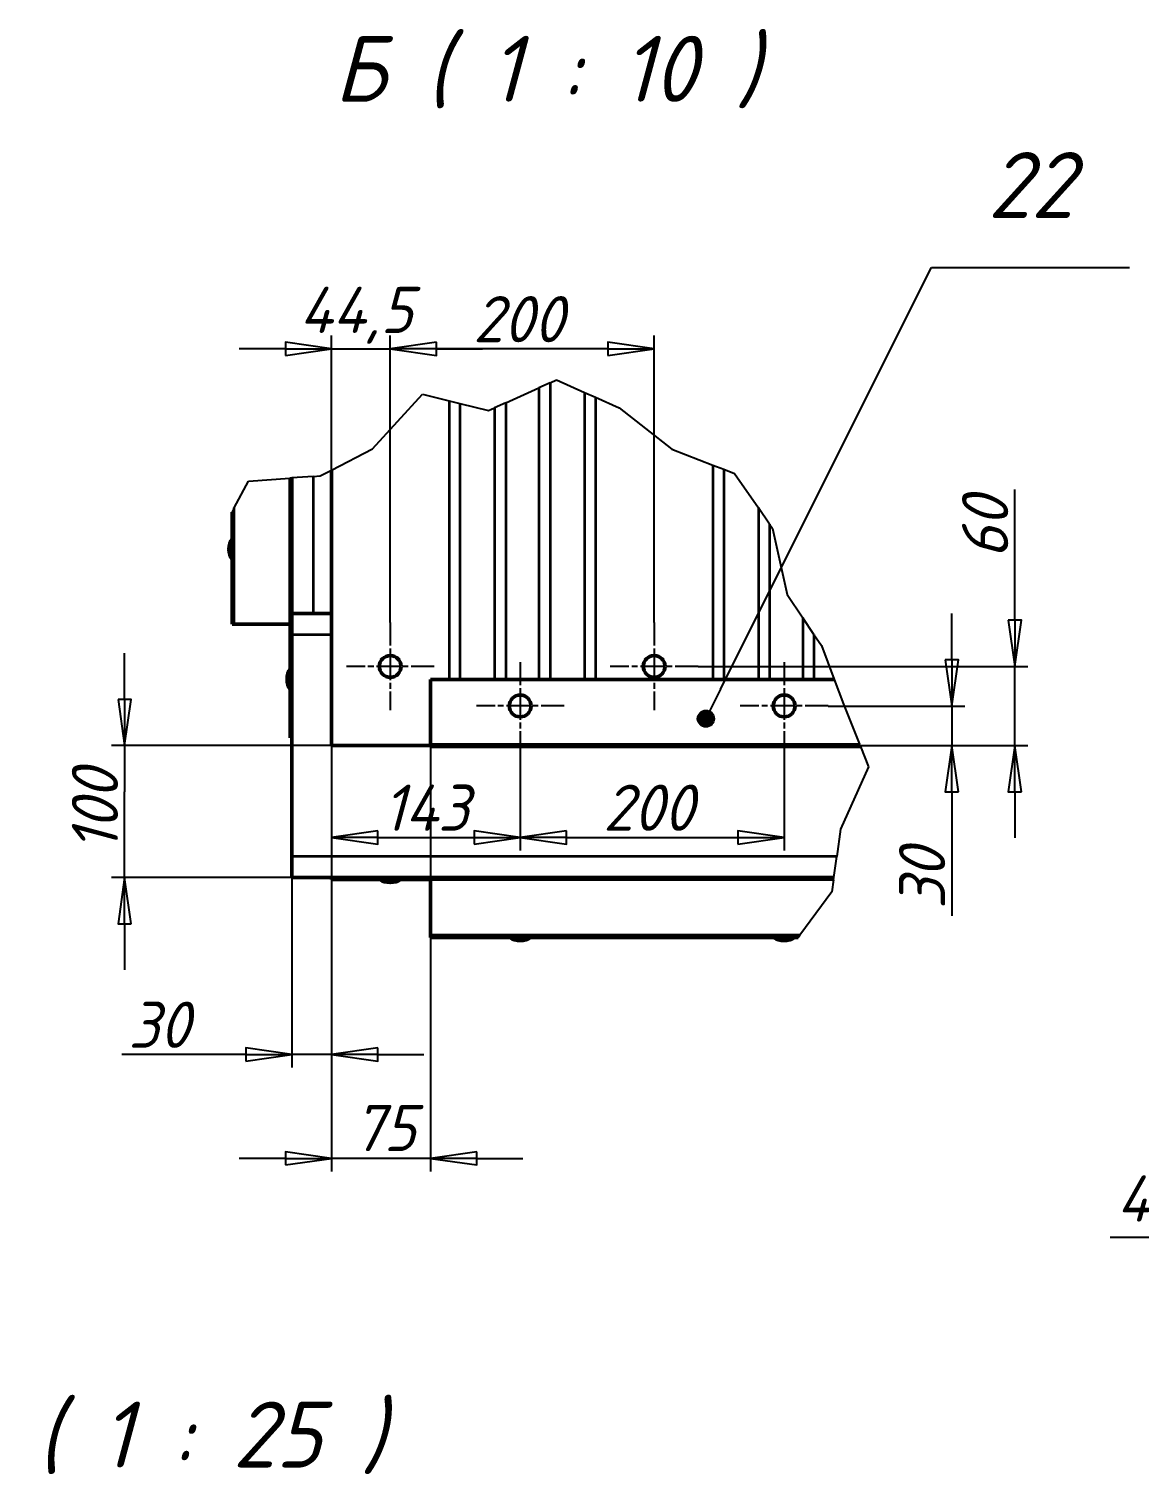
# Model space of a CAD drawing. Header units: millimetres. Extents: x 0 to 21025, y 0 to 14850.
# Drawn here: x 13338 to 15441, y 3913 to 6651 of the extents above; entities that cross this region are included whole.
import ezdxf

# ---------------------------------------------------------------- set-up
doc = ezdxf.new("R2010")
doc.units = ezdxf.units.MM
doc.header["$LTSCALE"] = 25
doc.linetypes.add('CHAIN', pattern=[0.7087, 0.4724, -0.0591, 0.1181, -0.0591])
for name, color, linetype, lineweight in [('Видимые тонкие (ГОСТ)', 7, 'Continuous', 35), ('Видимый контур (ГОСТ)', 7, 'Continuous', 50), ('Линия обрыва (ГОСТ)', 7, 'Continuous', 25), ('Маркер центра (ГОСТ)', 7, 'Continuous', 25), ('Обозначение (ГОСТ)', 7, 'Continuous', 25), ('Размер (ГОСТ)', 7, 'Continuous', 25)]:
    doc.layers.add(name, color=color, linetype=linetype, lineweight=lineweight)
doc.styles.add('Обычный текст (ГОСТ)', font='GOST Common Italic.ttf')
doc.styles.add('Увеличенный текст (ГОСТ)', font='GOST Common Italic.ttf')
doc.dimstyles.new('Обычный (ГОСТ)', dxfattribs={"dimscale": 25, "dimtxt": 3.5, "dimasz": 3.5, "dimexe": 1, "dimexo": 0, "dimgap": 0.5, "dimtad": 1, "dimrnd": 1e-08, "dimtxsty": 'Обычный текст (ГОСТ)', "dimblk": 'Filled-1', "dimcen": 0.09, "dimdle": 15, "dimclrd": 256, "dimclre": 256, "dimclrt": 256, "dimazin": 2, "dimtfac": 0.714286, "dimtdec": 3, "dimtmove": 0, "dimatfit": 3, "dimfxl": 1, "dimtolj": 1, "dimlwd": 25, "dimlwe": 25, "dimarcsym": 0})

# ---------------------------------------------------------------- blocks, each defined once
blk = doc.blocks.new('Filled-1')
at = {"color": 0}
for p, q in [((0, 0), (-1, 0.143)), ((-1, 0.143), (-1, -0.143)), ((-1, 0), (0, 0)), ((-1, -0.143), (0, 0))]:
    blk.add_line(p, q, dxfattribs=at)
at = {"color": 0, "flags": 128}
blk.add_lwpolyline([(-1, -0.143), (0, 0), (-1, 0.143), (-1, -0.143)], dxfattribs=at)
at = {"color": 0}
blk.add_solid([(-1, -0.143), (0, 0), (-1, 0.143), (-1, -0.143)], dxfattribs=at)
blk = doc.blocks.new('*D74')
at = {"layer": 'Defpoints', "color": 0, "linetype": 'Continuous', "transparency": 16777216}
for p in [(13911.3, 5293), (13836.3, 5083), (13836.3, 4708)]:
    blk.add_point(p, dxfattribs=at)
at = {"layer": 'Размер (ГОСТ)', "linetype": 'Continuous', "lineweight": 25, "transparency": 16777216}
for p, q in [((13911.3, 5293), (13911.3, 4683)), ((13836.3, 5083), (13836.3, 4683)), ((13748.8, 4708), (13513.9, 4708)), ((13911.3, 4708), (13836.3, 4708)), ((13998.8, 4708), (14086.3, 4708))]:
    blk.add_line(p, q, dxfattribs=at)
at = {"layer": 'Размер (ГОСТ)', "linetype": 'Continuous', "lineweight": 25, "transparency": 16777216, "xscale": 87.5, "yscale": 87.5, "zscale": 87.5}
blk.add_blockref('Filled-1', (13836.3, 4708), dxfattribs=at)
at = {"layer": 'Размер (ГОСТ)', "linetype": 'Continuous', "lineweight": 25, "transparency": 16777216, "xscale": 87.5, "yscale": 87.5, "zscale": 87.5, "rotation": 180}
blk.add_blockref('Filled-1', (13911.3, 4708), dxfattribs=at)
at = {"layer": 'Размер (ГОСТ)', "linetype": 'Continuous', "lineweight": 25, "transparency": 16777216, "insert": (13526.4, 4808), "char_height": 87.5, "attachment_point": 1, "style": 'Обычный текст (ГОСТ)'}
blk.add_mtext('\\A1;30', dxfattribs=at)
blk = doc.blocks.new('*D75')
at = {"layer": 'Defpoints', "color": 0, "linetype": 'Continuous', "transparency": 16777216}
for p in [(13911.3, 5293), (14098.8, 5295.5), (13911.3, 4511.2)]:
    blk.add_point(p, dxfattribs=at)
at = {"layer": 'Размер (ГОСТ)', "linetype": 'Continuous', "lineweight": 25, "transparency": 16777216}
for p, q in [((13911.3, 5293), (13911.3, 4486.2)), ((14098.8, 5295.5), (14098.8, 4486.2)), ((13823.8, 4511.2), (13736.3, 4511.2)), ((14098.8, 4511.2), (13911.3, 4511.2)), ((14186.3, 4511.2), (14273.8, 4511.2))]:
    blk.add_line(p, q, dxfattribs=at)
at = {"layer": 'Размер (ГОСТ)', "linetype": 'Continuous', "lineweight": 25, "transparency": 16777216, "xscale": 87.5, "yscale": 87.5, "zscale": 87.5}
blk.add_blockref('Filled-1', (13911.3, 4511.2), dxfattribs=at)
at = {"layer": 'Размер (ГОСТ)', "linetype": 'Continuous', "lineweight": 25, "transparency": 16777216, "xscale": 87.5, "yscale": 87.5, "zscale": 87.5, "rotation": 180}
blk.add_blockref('Filled-1', (14098.8, 4511.2), dxfattribs=at)
at = {"layer": 'Размер (ГОСТ)', "linetype": 'Continuous', "lineweight": 25, "transparency": 16777216, "insert": (13951.5, 4612.4), "char_height": 87.5, "attachment_point": 1, "style": 'Обычный текст (ГОСТ)'}
blk.add_mtext('\\A1;75', dxfattribs=at)
blk = doc.blocks.new('*D76')
at = {"layer": 'Defpoints', "color": 0, "linetype": 'Continuous', "transparency": 16777216}
for p in [(13519.3, 5293), (13911.3, 5293), (13836.3, 5043)]:
    blk.add_point(p, dxfattribs=at)
at = {"layer": 'Размер (ГОСТ)', "linetype": 'Continuous', "lineweight": 25, "transparency": 16777216}
for p, q in [((13519.3, 5380.5), (13519.3, 5468)), ((13911.3, 5293), (13494.3, 5293)), ((13519.3, 5293), (13519.3, 5205.5)), ((13519.3, 5130.5), (13519.3, 5205.5)), ((13519.3, 5043), (13519.3, 5130.5)), ((13836.3, 5043), (13494.3, 5043)), ((13519.3, 4955.5), (13519.3, 4868))]:
    blk.add_line(p, q, dxfattribs=at)
at = {"layer": 'Размер (ГОСТ)', "linetype": 'Continuous', "lineweight": 25, "transparency": 16777216, "xscale": 87.5, "yscale": 87.5, "zscale": 87.5}
for p, rotation in [((13519.3, 5293), 270), ((13519.3, 5043), 90)]:
    blk.add_blockref('Filled-1', p, dxfattribs=dict(at, rotation=rotation))
at = {"layer": 'Размер (ГОСТ)', "linetype": 'Continuous', "lineweight": 25, "transparency": 16777216, "insert": (13419.3, 5092.3), "char_height": 87.5, "attachment_point": 1, "rotation": 90, "style": 'Обычный текст (ГОСТ)'}
blk.add_mtext('\\A1;100', dxfattribs=at)
blk = doc.blocks.new('*D82')
at = {"layer": 'Defpoints', "color": 0, "linetype": 'Continuous', "transparency": 16777216}
for p in [(14022.6, 6044.5), (13911.3, 5815), (14022.6, 5526.2)]:
    blk.add_point(p, dxfattribs=at)
at = {"layer": 'Размер (ГОСТ)', "linetype": 'Continuous', "lineweight": 25, "transparency": 16777216}
for p, q in [((13911.3, 5815), (13911.3, 6069.5)), ((14022.6, 5526.2), (14022.6, 6069.5)), ((13823.8, 6044.5), (13736.3, 6044.5)), ((13911.3, 6044.5), (14022.6, 6044.5)), ((14110.1, 6044.5), (14197.6, 6044.5))]:
    blk.add_line(p, q, dxfattribs=at)
at = {"layer": 'Размер (ГОСТ)', "linetype": 'Continuous', "lineweight": 25, "transparency": 16777216, "xscale": 87.5, "yscale": 87.5, "zscale": 87.5}
blk.add_blockref('Filled-1', (13911.3, 6044.5), dxfattribs=at)
at = {"layer": 'Размер (ГОСТ)', "linetype": 'Continuous', "lineweight": 25, "transparency": 16777216, "xscale": 87.5, "yscale": 87.5, "zscale": 87.5, "rotation": 180}
blk.add_blockref('Filled-1', (14022.6, 6044.5), dxfattribs=at)
at = {"layer": 'Размер (ГОСТ)', "linetype": 'Continuous', "lineweight": 25, "transparency": 16777216, "insert": (13850.3, 6162), "char_height": 87.5, "attachment_point": 1, "style": 'Обычный текст (ГОСТ)'}
blk.add_mtext('\\A1;44,5', dxfattribs=at)
blk = doc.blocks.new('*D83')
at = {"layer": 'Defpoints', "color": 0, "linetype": 'Continuous', "transparency": 16777216}
for p in [(14022.6, 6044.5), (14022.6, 5526.2), (14522.6, 5526.2)]:
    blk.add_point(p, dxfattribs=at)
at = {"layer": 'Размер (ГОСТ)', "linetype": 'Continuous', "lineweight": 25, "transparency": 16777216}
for p, q in [((14022.6, 5526.2), (14022.6, 6069.5)), ((14522.6, 5526.2), (14522.6, 6069.5)), ((14435.1, 6044.5), (14110.1, 6044.5))]:
    blk.add_line(p, q, dxfattribs=at)
at = {"layer": 'Размер (ГОСТ)', "linetype": 'Continuous', "lineweight": 25, "transparency": 16777216, "xscale": 87.5, "yscale": 87.5, "zscale": 87.5, "rotation": 180}
blk.add_blockref('Filled-1', (14022.6, 6044.5), dxfattribs=at)
at = {"layer": 'Размер (ГОСТ)', "linetype": 'Continuous', "lineweight": 25, "transparency": 16777216, "xscale": 87.5, "yscale": 87.5, "zscale": 87.5}
blk.add_blockref('Filled-1', (14522.6, 6044.5), dxfattribs=at)
at = {"layer": 'Размер (ГОСТ)', "linetype": 'Continuous', "lineweight": 25, "transparency": 16777216, "insert": (14179.6, 6144.5), "char_height": 87.5, "attachment_point": 1, "style": 'Обычный текст (ГОСТ)'}
blk.add_mtext('\\A1;200', dxfattribs=at)
blk = doc.blocks.new('*D84')
at = {"layer": 'Defpoints', "color": 0, "linetype": 'Continuous', "transparency": 16777216}
for p in [(13911.3, 5293), (14268.8, 5284.9), (14268.8, 5119.1)]:
    blk.add_point(p, dxfattribs=at)
at = {"layer": 'Размер (ГОСТ)', "linetype": 'Continuous', "lineweight": 25, "transparency": 16777216}
for p, q in [((13911.3, 5293), (13911.3, 5094.1)), ((14268.8, 5284.9), (14268.8, 5094.1)), ((13998.8, 5119.1), (14181.3, 5119.1))]:
    blk.add_line(p, q, dxfattribs=at)
at = {"layer": 'Размер (ГОСТ)', "linetype": 'Continuous', "lineweight": 25, "transparency": 16777216, "xscale": 87.5, "yscale": 87.5, "zscale": 87.5, "rotation": 180}
blk.add_blockref('Filled-1', (13911.3, 5119.1), dxfattribs=at)
at = {"layer": 'Размер (ГОСТ)', "linetype": 'Continuous', "lineweight": 25, "transparency": 16777216, "xscale": 87.5, "yscale": 87.5, "zscale": 87.5}
blk.add_blockref('Filled-1', (14268.8, 5119.1), dxfattribs=at)
at = {"layer": 'Размер (ГОСТ)', "linetype": 'Continuous', "lineweight": 25, "transparency": 16777216, "insert": (14008.3, 5219.1), "char_height": 87.5, "attachment_point": 1, "style": 'Обычный текст (ГОСТ)'}
blk.add_mtext('\\A1;143', dxfattribs=at)
blk = doc.blocks.new('*D85')
at = {"layer": 'Defpoints', "color": 0, "linetype": 'Continuous', "transparency": 16777216}
for p in [(14268.8, 5284.9), (14768.8, 5284.9), (14768.8, 5119.1)]:
    blk.add_point(p, dxfattribs=at)
at = {"layer": 'Размер (ГОСТ)', "linetype": 'Continuous', "lineweight": 25, "transparency": 16777216}
for p, q in [((14268.8, 5284.9), (14268.8, 5094.1)), ((14768.8, 5284.9), (14768.8, 5094.1)), ((14356.3, 5119.1), (14681.3, 5119.1))]:
    blk.add_line(p, q, dxfattribs=at)
at = {"layer": 'Размер (ГОСТ)', "linetype": 'Continuous', "lineweight": 25, "transparency": 16777216, "xscale": 87.5, "yscale": 87.5, "zscale": 87.5, "rotation": 180}
blk.add_blockref('Filled-1', (14268.8, 5119.1), dxfattribs=at)
at = {"layer": 'Размер (ГОСТ)', "linetype": 'Continuous', "lineweight": 25, "transparency": 16777216, "xscale": 87.5, "yscale": 87.5, "zscale": 87.5}
blk.add_blockref('Filled-1', (14768.8, 5119.1), dxfattribs=at)
at = {"layer": 'Размер (ГОСТ)', "linetype": 'Continuous', "lineweight": 25, "transparency": 16777216, "insert": (14425.9, 5219.1), "char_height": 87.5, "attachment_point": 1, "style": 'Обычный текст (ГОСТ)'}
blk.add_mtext('\\A1;200', dxfattribs=at)
blk = doc.blocks.new('*D90')
at = {"layer": 'Defpoints', "color": 0, "linetype": 'Continuous', "transparency": 16777216}
for p in [(14852, 5368), (15086.4, 5368), (14098.8, 5293)]:
    blk.add_point(p, dxfattribs=at)
at = {"layer": 'Размер (ГОСТ)', "linetype": 'Continuous', "lineweight": 25, "transparency": 16777216}
for p, q in [((15086.4, 5455.5), (15086.4, 5543)), ((14852, 5368), (15111.4, 5368)), ((15086.4, 5368), (15086.4, 5293)), ((14098.8, 5293), (15111.4, 5293)), ((15086.4, 5205.5), (15086.4, 4970.6))]:
    blk.add_line(p, q, dxfattribs=at)
at = {"layer": 'Размер (ГОСТ)', "linetype": 'Continuous', "lineweight": 25, "transparency": 16777216, "xscale": 87.5, "yscale": 87.5, "zscale": 87.5}
for p, rotation in [((15086.4, 5368), 270), ((15086.4, 5293), 90)]:
    blk.add_blockref('Filled-1', p, dxfattribs=dict(at, rotation=rotation))
at = {"layer": 'Размер (ГОСТ)', "linetype": 'Continuous', "lineweight": 25, "transparency": 16777216, "insert": (14986.4, 4983.1), "char_height": 87.5, "attachment_point": 1, "rotation": 90, "style": 'Обычный текст (ГОСТ)'}
blk.add_mtext('\\A1;30', dxfattribs=at)
blk = doc.blocks.new('*D91')
at = {"layer": 'Defpoints', "color": 0, "linetype": 'Continuous', "transparency": 16777216}
for p in [(14605.7, 5443), (15205.8, 5443), (14098.8, 5293)]:
    blk.add_point(p, dxfattribs=at)
at = {"layer": 'Размер (ГОСТ)', "linetype": 'Continuous', "lineweight": 25, "transparency": 16777216}
for p, q in [((15205.8, 5530.5), (15205.8, 5778)), ((14605.7, 5443), (15230.8, 5443)), ((15205.8, 5293), (15205.8, 5443)), ((14098.8, 5293), (15230.8, 5293)), ((15205.8, 5205.5), (15205.8, 5118))]:
    blk.add_line(p, q, dxfattribs=at)
at = {"layer": 'Размер (ГОСТ)', "linetype": 'Continuous', "lineweight": 25, "transparency": 16777216, "xscale": 87.5, "yscale": 87.5, "zscale": 87.5}
for p, rotation in [((15205.8, 5443), 270), ((15205.8, 5293), 90)]:
    blk.add_blockref('Filled-1', p, dxfattribs=dict(at, rotation=rotation))
at = {"layer": 'Размер (ГОСТ)', "linetype": 'Continuous', "lineweight": 25, "transparency": 16777216, "insert": (15105.8, 5647.1), "char_height": 87.5, "attachment_point": 1, "rotation": 90, "style": 'Обычный текст (ГОСТ)'}
blk.add_mtext('\\A1;60', dxfattribs=at)
blk = doc.blocks.new('*D95')
at = {"layer": 'Defpoints', "color": 0, "linetype": 'Continuous', "transparency": 16777216}
for p in [(15952.4, 4932.3), (15841.2, 4890.4), (15952.4, 4361.3)]:
    blk.add_point(p, dxfattribs=at)
at = {"layer": 'Размер (ГОСТ)', "linetype": 'Continuous', "lineweight": 25, "transparency": 16777216}
for p, q in [((15952.4, 4932.3), (15952.4, 4336.3)), ((15841.2, 4890.4), (15841.2, 4336.3)), ((15753.7, 4361.3), (15386.3, 4361.3)), ((15952.4, 4361.3), (15841.2, 4361.3)), ((16039.9, 4361.3), (16127.4, 4361.3))]:
    blk.add_line(p, q, dxfattribs=at)
at = {"layer": 'Размер (ГОСТ)', "linetype": 'Continuous', "lineweight": 25, "transparency": 16777216, "xscale": 87.5, "yscale": 87.5, "zscale": 87.5}
blk.add_blockref('Filled-1', (15841.2, 4361.3), dxfattribs=at)
at = {"layer": 'Размер (ГОСТ)', "linetype": 'Continuous', "lineweight": 25, "transparency": 16777216, "xscale": 87.5, "yscale": 87.5, "zscale": 87.5, "rotation": 180}
blk.add_blockref('Filled-1', (15952.4, 4361.3), dxfattribs=at)
at = {"layer": 'Размер (ГОСТ)', "linetype": 'Continuous', "lineweight": 25, "transparency": 16777216, "insert": (15398.8, 4478.8), "char_height": 87.5, "attachment_point": 1, "style": 'Обычный текст (ГОСТ)'}
blk.add_mtext('\\A1;44,5', dxfattribs=at)
blk = doc.blocks.new('Номера позиций14')
at = {"layer": 'Обозначение (ГОСТ)'}
h = blk.add_hatch(color=256, dxfattribs=at)
edge = h.paths.add_edge_path(flags=0)
edge.add_arc((584.82, 213.76), 0.625, 0, 360)
for p, q in [((585.94, 215.99), (601.93, 247.94)), ((601.93, 247.94), (616.93, 247.94)), ((585.94, 215.99), (585.1, 214.32))]:
    blk.add_line(p, q, dxfattribs=at)
blk.add_circle((584.82, 213.76), 0.625, dxfattribs=at)
at = {"layer": 'Обозначение (ГОСТ)', "insert": (609.43, 254.19), "char_height": 5, "attachment_point": 5, "style": 'Увеличенный текст (ГОСТ)'}
blk.add_mtext('22', dxfattribs=at)

msp = doc.modelspace()

# ---------------------------------------------------------------- linework, layer by layer
at = {"layer": 'Видимые тонкие (ГОСТ)'}
for p, q in [((14303.955, 5970.476), (14303.955, 5418.036)), ((14325.295, 5980.057), (14325.295, 5418.036)), ((14133.961, 5946.037), (14133.961, 5418.036)), ((14154.503, 5940.944), (14154.503, 5418.036)), ((14241.339, 5942.363), (14241.339, 5418.036)), ((14390.791, 5961.926), (14390.791, 5418.036)), ((14411.333, 5952.774), (14411.333, 5418.036)), ((14219.999, 5932.782), (14219.999, 5418.036)), ((14633.961, 5824.282), (14633.961, 5418.036)), ((14654.503, 5816.335), (14654.503, 5418.036)), ((13832.083, 5523.118), (13832.083, 5799.727)), ((13876.333, 5803.018), (13876.333, 5543.036)), ((13727.083, 5523.118), (13727.083, 5743.292)), ((14719.999, 5743.148), (14719.999, 5418.036)), ((14741.339, 5712.302), (14741.339, 5418.036)), ((14803.955, 5535.038), (14803.955, 5418.036)), ((13911.333, 5503.036), (13836.333, 5503.036)), ((14825.295, 5503.229), (14825.295, 5418.036)), ((13834.833, 5424.707), (13834.833, 5412.707)), ((14098.833, 5295.536), (14911.53, 5295.536)), ((14868.467, 5083.036), (13836.333, 5083.036)), ((14016.583, 5041.536), (14028.583, 5041.536)), ((14862.449, 5038.786), (14098.833, 5038.786)), ((14798.795, 4933.786), (14098.833, 4933.786))]:
    msp.add_line(p, q, dxfattribs=at)
at = {"layer": 'Видимый контур (ГОСТ)'}
for p, q in [((13911.333, 5814.964), (13911.333, 5293.036)), ((13836.333, 5800.043), (13836.333, 5543.036)), ((13722.833, 5523.118), (13722.833, 5735.363)), ((13836.333, 5543.036), (13836.333, 5503.036)), ((13836.333, 5543.036), (13876.333, 5543.036)), ((13911.333, 5543.036), (13876.333, 5543.036)), ((13727.083, 5523.118), (13722.833, 5523.118)), ((13727.083, 5523.118), (13832.083, 5523.118)), ((13836.333, 5523.118), (13832.083, 5523.118)), ((13832.833, 5523.118), (13832.833, 5307.457)), ((13834.583, 5307.457), (13834.583, 5523.118)), ((13836.333, 5083.036), (13836.333, 5503.036)), ((13834.833, 5424.707), (13836.333, 5424.707)), ((13834.833, 5412.707), (13836.333, 5412.707)), ((14098.833, 5418.036), (14863.649, 5418.036)), ((14098.833, 5418.036), (14098.833, 5295.536)), ((13832.833, 5307.457), (13834.583, 5307.457)), ((14098.833, 5293.036), (13911.333, 5293.036)), ((14098.833, 5291.286), (14098.833, 5295.536)), ((14098.833, 5291.286), (14913.224, 5291.286)), ((13836.333, 5083.036), (13836.333, 5043.036)), ((14863.027, 5043.036), (13836.333, 5043.036)), ((14098.833, 5041.286), (13911.333, 5041.286)), ((13911.333, 5041.286), (13911.333, 5039.536)), ((13911.333, 5039.536), (14098.833, 5039.536)), ((14016.583, 5041.536), (14016.583, 5043.036)), ((14028.583, 5041.536), (14028.583, 5043.036)), ((14098.833, 5043.036), (14098.833, 5038.786)), ((14098.833, 4933.786), (14098.833, 5038.786)), ((14098.833, 4933.786), (14098.833, 4929.536)), ((14795.657, 4929.536), (14098.833, 4929.536))]:
    msp.add_line(p, q, dxfattribs=at)
for centre in [(14022.583, 5443.036), (14522.583, 5443.036), (14268.833, 5368.036), (14768.833, 5368.036)]:
    msp.add_circle(centre, 20.638, dxfattribs=at)
for centre, radius, start, end in [((13756.311, 5664.957), 39.327, 148.347692, 211.652308), ((13866.311, 5418.707), 39.327, 148.347692, 211.652308), ((13834.833, 5426.707), 2, 262.819244, 270), ((13834.833, 5410.707), 2, 90, 97.180756), ((14022.583, 5073.013), 39.327, 238.347692, 301.652308), ((14014.583, 5041.536), 2, 352.819244, 0), ((14030.583, 5041.536), 2, 180, 187.180756), ((14268.833, 4963.013), 39.327, 238.347692, 301.652308), ((14768.833, 4963.013), 39.327, 238.347692, 301.652308)]:
    msp.add_arc(centre, radius, start, end, dxfattribs=at)
at = {"layer": 'Линия обрыва (ГОСТ)'}
for p, q in [((14241.339, 5942.363), (14303.955, 5970.476)), ((14325.295, 5980.057), (14303.955, 5970.476)), ((14325.295, 5980.057), (14337.645, 5985.602)), ((14337.645, 5985.602), (14390.791, 5961.926)), ((13989.189, 5854.963), (14083.962, 5958.434)), ((14083.962, 5958.434), (14133.961, 5946.037)), ((14133.961, 5946.037), (14154.503, 5940.944)), ((14154.503, 5940.944), (14208.408, 5927.578)), ((14241.339, 5942.363), (14219.999, 5932.782)), ((14390.791, 5961.926), (14411.333, 5952.774)), ((14411.333, 5952.774), (14455.987, 5932.881)), ((14208.408, 5927.578), (14219.999, 5932.782)), ((14455.987, 5932.881), (14555.874, 5854.49)), ((13911.333, 5814.964), (13989.189, 5854.963)), ((14555.874, 5854.49), (14633.961, 5824.282)), ((13876.333, 5803.018), (13890.07, 5804.04)), ((13890.07, 5804.04), (13911.333, 5814.964)), ((14633.961, 5824.282), (14654.503, 5816.335)), ((14654.503, 5816.335), (14674.798, 5808.484)), ((14674.798, 5808.484), (14719.999, 5743.148)), ((13727.083, 5743.292), (13754.227, 5793.935)), ((13754.227, 5793.935), (13832.083, 5799.727)), ((13836.333, 5800.043), (13832.083, 5799.727)), ((13876.333, 5803.018), (13836.333, 5800.043)), ((13727.083, 5743.292), (13722.833, 5735.363)), ((14741.339, 5712.302), (14719.999, 5743.148)), ((14741.339, 5712.302), (14746.792, 5704.42)), ((14746.792, 5704.42), (14774.232, 5579.341)), ((14774.232, 5579.341), (14803.955, 5535.038)), ((14825.295, 5503.229), (14803.955, 5535.038)), ((14825.295, 5503.229), (14839.335, 5482.301)), ((14839.335, 5482.301), (14863.649, 5418.036)), ((14863.649, 5418.036), (14881.325, 5371.316)), ((14881.325, 5371.316), (14911.53, 5295.536)), ((14913.224, 5291.286), (14911.53, 5295.536)), ((14913.224, 5291.286), (14928.619, 5252.663)), ((14928.619, 5252.663), (14875.539, 5135.029)), ((14875.539, 5135.029), (14868.467, 5083.036)), ((14863.027, 5043.036), (14868.467, 5083.036)), ((14862.449, 5038.786), (14859.316, 5015.751)), ((14862.449, 5038.786), (14863.027, 5043.036)), ((14859.316, 5015.751), (14798.795, 4933.786)), ((14795.657, 4929.536), (14798.795, 4933.786))]:
    msp.add_line(p, q, dxfattribs=at)
at = {"layer": 'Маркер центра (ГОСТ)', "linetype": 'CHAIN', "ltscale": 3.694699}
for p, q in [((14022.583, 5526.173), (14022.583, 5359.898)), ((14522.583, 5526.173), (14522.583, 5359.898)), ((14268.833, 5451.173), (14268.833, 5284.898)), ((14768.833, 5451.173), (14768.833, 5284.898)), ((14105.721, 5443.036), (13939.446, 5443.036)), ((14605.721, 5443.036), (14439.446, 5443.036)), ((14351.971, 5368.036), (14185.696, 5368.036)), ((14851.971, 5368.036), (14685.696, 5368.036))]:
    msp.add_line(p, q, dxfattribs=at)

# ---------------------------------------------------------------- block references
at = {"layer": 'Обозначение (ГОСТ)', "xscale": 25, "yscale": 25, "zscale": 25}
msp.add_blockref('Номера позиций14', (0, 0), dxfattribs=at)

# ---------------------------------------------------------------- texts
at = {"layer": 'Обозначение (ГОСТ)', "char_height": 125, "attachment_point": 7, "style": 'Увеличенный текст (ГОСТ)'}
for s, insert in [('Б ( 1 : 10 )', (13916.144, 6500.095)), ('Е ( 1 : 25 )', (13190.014, 3913.166))]:
    msp.add_mtext(s, dxfattribs=dict(at, insert=insert))

# ---------------------------------------------------------------- dimensions: what is measured, and where the dimension line sits
at = {"layer": 'Размер (ГОСТ)', "linetype": 'Continuous', "lineweight": 25}
for base, p1, p2, angle, override, picture, middle in [((14022.583, 6044.486), (13911.333, 5814.964), (14022.583, 5526.173), 180, {"dimgap": 0.5, "dimdec": 2, "dimlfac": 0.4, "dimtol": 0, "dimlim": 0, "dimtp": 0, "dimtm": 0, "dimtdec": 3, "dimtofl": 1, "dimatfit": 1}, '*D82', (13966.958, 6044.486)), ((14022.583, 6044.486), (14522.583, 5526.173), (14022.583, 5526.173), 180, {"dimgap": 0.5, "dimdec": 2, "dimlfac": 0.4, "dimtol": 0, "dimlim": 0, "dimtp": 0, "dimtm": 0, "dimtdec": 3, "dimtofl": 0, "dimatfit": 1}, '*D83', (14272.583, 6044.486)), ((15205.778, 5443.036), (14098.833, 5293.036), (14605.721, 5443.036), 90, {"dimgap": 0.5, "dimdec": 2, "dimlfac": 0.4, "dimtol": 0, "dimlim": 0, "dimtp": 0, "dimtm": 0, "dimtdec": 3, "dimtofl": 1, "dimatfit": 1}, '*D91', (15205.778, 5706.303)), ((15086.381, 5368.036), (14098.833, 5293.036), (14851.971, 5368.036), 90, {"dimgap": 0.5, "dimdec": 2, "dimlfac": 0.4, "dimtol": 0, "dimlim": 0, "dimtp": 0, "dimtm": 0, "dimtdec": 3, "dimtofl": 1, "dimatfit": 1}, '*D90', (15086.381, 5044.319)), ((13519.314, 5293.036), (13836.333, 5043.036), (13911.333, 5293.036), 90, {"dimgap": 0.5, "dimdec": 2, "dimlfac": 0.4, "dimtol": 0, "dimlim": 0, "dimtp": 0, "dimtm": 0, "dimtdec": 3, "dimtofl": 0}, '*D76', (13519.314, 5168.036)), ((13836.333, 4708.036), (13911.333, 5293.036), (13836.333, 5083.036), 180, {"dimgap": 0.5, "dimdec": 2, "dimlfac": 0.4, "dimtol": 0, "dimlim": 0, "dimtp": 0, "dimtm": 0, "dimtdec": 3, "dimtofl": 1, "dimatfit": 1}, '*D74', (13587.616, 4708.036)), ((13911.333, 4511.249), (14098.833, 5295.536), (13911.333, 5293.036), 180, {"dimgap": 0.5, "dimdec": 2, "dimlfac": 0.4, "dimtol": 0, "dimlim": 0, "dimtp": 0, "dimtm": 0, "dimtdec": 3, "dimtofl": 1, "dimatfit": 1}, '*D75', (14005.083, 4511.249)), ((14268.833, 5119.073), (13911.333, 5293.036), (14268.833, 5284.898), 180, {"dimgap": 0.5, "dimdec": 2, "dimlfac": 0.4, "dimtol": 0, "dimlim": 0, "dimtp": 0, "dimtm": 0, "dimtdec": 3, "dimtofl": 0, "dimatfit": 1}, '*D84', (14090.083, 5119.073)), ((14768.833, 5119.073), (14268.833, 5284.898), (14768.833, 5284.898), 180, {"dimgap": 0.5, "dimdec": 2, "dimlfac": 0.4, "dimtol": 0, "dimlim": 0, "dimtp": 0, "dimtm": 0, "dimtdec": 3, "dimtofl": 0, "dimatfit": 1}, '*D85', (14518.833, 5119.073)), ((15952.427, 4361.271), (15841.177, 4890.41), (15952.427, 4932.272), 180, {"dimgap": 0.5, "dimdec": 2, "dimlfac": 0.4, "dimtol": 0, "dimlim": 0, "dimtp": 0, "dimtm": 0, "dimtdec": 3, "dimtofl": 1, "dimatfit": 1}, '*D95', (15515.533, 4361.271))]:
    dim = msp.add_linear_dim(base=base, p1=p1, p2=p2, angle=angle, dimstyle='Обычный (ГОСТ)', override=override, dxfattribs=at)
    dim.commit()
    dim.dimension.update_dxf_attribs({"geometry": picture, "text_midpoint": middle, "dimtype": 160})

doc.saveas('drawing.dxf')
